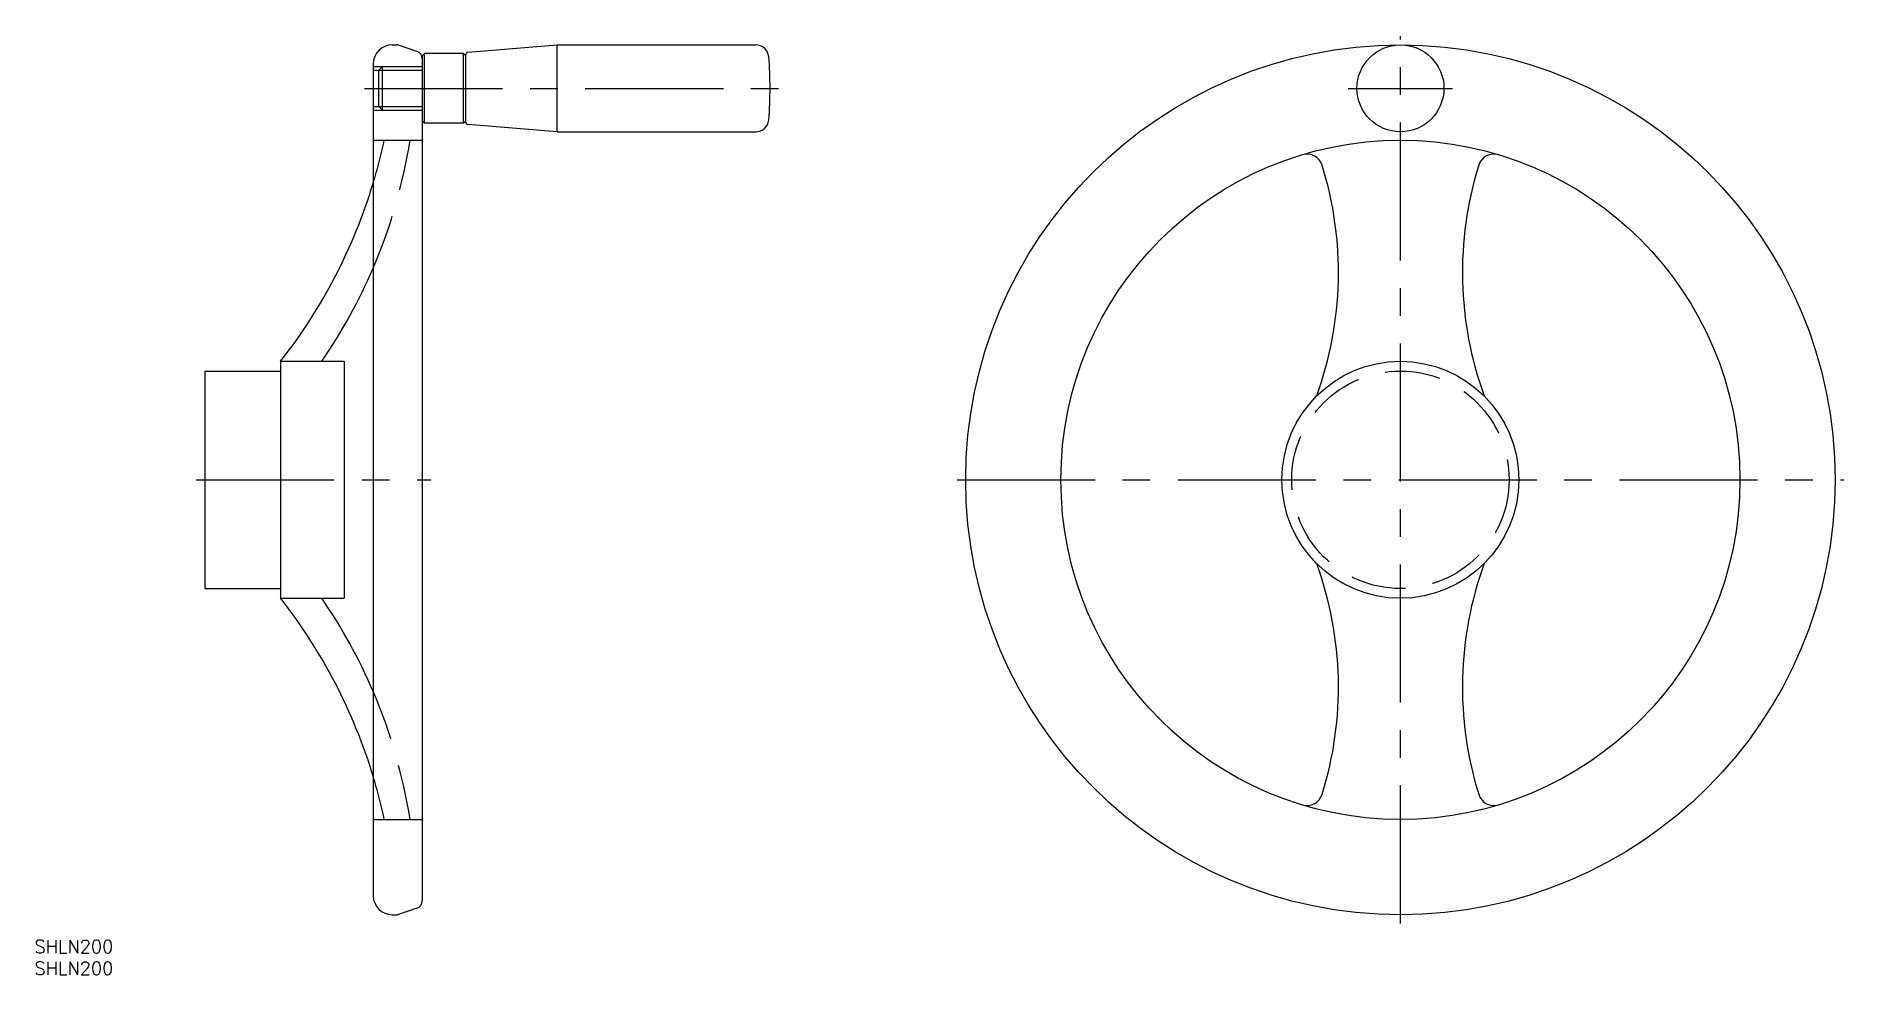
# Model space of a CAD drawing. Extents: x -314 to 102, y -114 to 102.
import ezdxf

# ---------------------------------------------------------------- set-up
doc = ezdxf.new("R2010")
doc.units = 0
doc.linetypes.add('CENTER', pattern=[50.8, 31.75, -6.35, 6.35, -6.35])
doc.linetypes.add('DASHED', pattern=[19.05, 12.7, -6.35])
doc.layers.get('0').update_dxf_attribs({"linetype": 'CONTINUOUS'})
doc.layers.add('CENTER', color=1, linetype='CENTER')
doc.styles.get("Standard").update_dxf_attribs({"font": 'txt.shx', "height": 3, "bigfont": 'bigfont.shx'})

msp = doc.modelspace()

# ---------------------------------------------------------------- linework, layer by layer
at = {"color": 7, "linetype": 'CONTINUOUS'}
for p, q in [((-231.9, 100), (-230.81, 100)), ((-226.23, 98.51), (-230.49, 99.95)), ((-214.54, 98.29), (-194, 100)), ((-194, 80), (-194, 100)), ((-194, 100), (-148.29, 100)), ((-224.5, 98), (-225, 97.5)), ((-225, 97.5), (-225, -96.81)), ((-224.5, 82), (-224.5, 98)), ((-215.5, 98), (-224.5, 98)), ((-215.5, 82), (-215.5, 98)), ((-215, 97.5), (-215.5, 98)), ((-215, 82.21), (-215, 97.79)), ((-236.3, 95.6), (-236.3, -95.6)), ((-224.5, 82), (-225, 82.5)), ((-215.5, 82), (-224.5, 82)), ((-215, 82.5), (-215.5, 82)), ((-194, 80), (-214.54, 81.71)), ((-194, 80), (-148.29, 80)), ((-275, 25), (-275, -25)), ((-275, 25), (-257.6, 25)), ((-257.6, 27.25), (-257.6, -27.25)), ((-257.6, 27.25), (-243, 27.25)), ((-243, 27.25), (-243, -27.25)), ((-275, -25), (-257.6, -25)), ((-257.6, -27.25), (-243, -27.25)), ((-226.23, -98.51), (-230.49, -99.95)), ((-231.9, -100), (-230.81, -100))]:
    msp.add_line(p, q, dxfattribs=at)
at = {"color": 3, "linetype": 'DASHED'}
for p, q in [((-236.3, 95), (-225, 95)), ((-236.3, 94.19), (-225, 94.19)), ((-235, 94.19), (-234.19, 95)), ((-235, 85.81), (-235, 94.19)), ((-234.19, 85), (-234.19, 95)), ((-236.3, 85.81), (-225, 85.81)), ((-236.3, 85), (-225, 85)), ((-235, 85.81), (-234.19, 85)), ((-236.3, 78.1), (-225, 78.1)), ((-236.3, -78.1), (-225, -78.1))]:
    msp.add_line(p, q, dxfattribs=at)
at = {"color": 7, "linetype": 'CONTINUOUS'}
for centre, radius in [((0, 0), 100), ((0, 90), 10), ((0, 0), 78.1), ((0, 0), 27.25)]:
    msp.add_circle(centre, radius, dxfattribs=at)
at = {"color": 3, "linetype": 'DASHED'}
msp.add_circle((0, 0), 25, dxfattribs=at)
at = {"color": 7, "linetype": 'CONTINUOUS'}
for centre, radius, start, end in [((-231.9, 95.6), 4.4, 90, 180), ((-230.81, 99), 1, 71.4131, 90), ((-148.29, 97), 3, 4.7378, 90), ((-226.8, 96.81), 1.8, 0, 71.4131), ((-214.5, 97.79), 0.5, 94.7636, 180), ((-232.75, 90), 87.75, 355.2622, 4.7378), ((-214.5, 82.21), 0.5, 180, 265.2364), ((-148.29, 83), 3, 270, 355.2622), ((-21.54, 71.21), 3.7, 17.2809, 106.8312), ((21.54, 71.21), 3.7, 73.1688, 162.7191), ((-97.26, 47.66), 83, 340, 17.2809), ((97.26, 47.66), 83, 162.7191, 200), ((-355.93, 104.42), 125, 321.8742, 343.148), ((-350.66, 97.66), 124.4, 325.5277, 336.8174), ((-97.26, -47.66), 83, 342.7191, 20), ((97.26, -47.66), 83, 160, 197.2809), ((-355.93, -104.42), 125, 16.852, 38.1258), ((-350.66, -97.66), 124.4, 23.1826, 34.4723), ((-21.54, -71.21), 3.7, 253.1688, 342.7191), ((21.54, -71.21), 3.7, 197.2809, 286.8312), ((-231.9, -95.6), 4.4, 180, 270), ((-226.8, -96.81), 1.8, 288.5869, 0), ((-230.81, -99), 1, 270, 288.5869)]:
    msp.add_arc(centre, radius, start, end, dxfattribs=at)
at = {"color": 3, "linetype": 'DASHED'}
for centre, radius, start, end in [((-355.93, 104.42), 125, 343.148, 347.843), ((-350.66, 97.66), 124.4, 336.8174, 350.9529), ((-350.66, -97.66), 124.4, 9.0471, 23.1826), ((-355.93, -104.42), 125, 12.157, 16.852)]:
    msp.add_arc(centre, radius, start, end, dxfattribs=at)
at = {"layer": 'CENTER', "color": 1, "linetype": 'CENTER'}
for p, q in [((0, -102), (0, 102)), ((-238.3, 90), (-143, 90)), ((-12, 90), (12, 90)), ((-277, 0), (-223, 0)), ((-102, 0), (102, 0))]:
    msp.add_line(p, q, dxfattribs=at)

# ---------------------------------------------------------------- texts
at = {"color": 7, "linetype": 'CONTINUOUS'}
for p in [(-314.21, -108.82), (-314.21, -113.82)]:
    msp.add_text('SHLN200', height=3, dxfattribs=at).set_placement(p)

doc.saveas('drawing.dxf')
